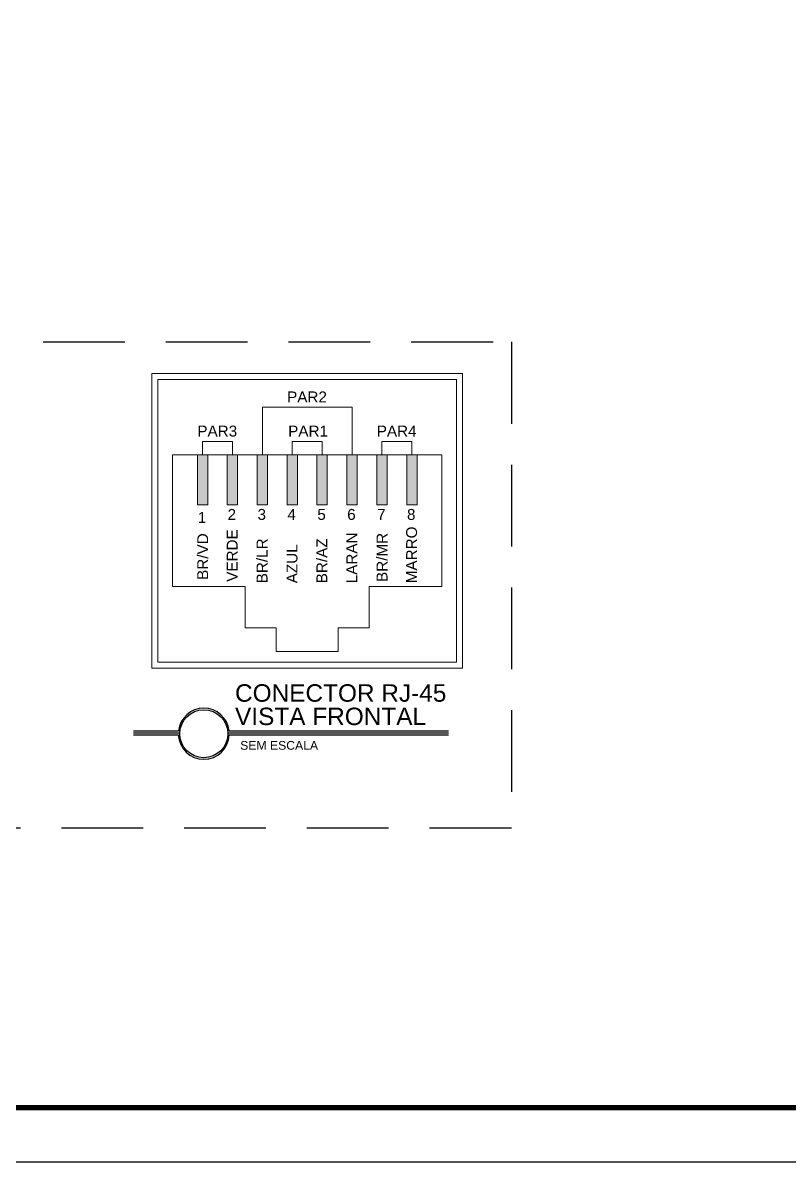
# Model space of a CAD drawing. Header units: millimetres. Extents: x 329 to 8779, y 382 to 3352.
# Drawn here: x 3423 to 4126, y 382 to 1427 of the extents above; entities that cross this region are included whole.
import ezdxf

# ---------------------------------------------------------------- set-up
doc = ezdxf.new("R2010")
doc.units = ezdxf.units.MM
doc.linetypes.add('HIDDEN', pattern=[0.375, 0.25, -0.125])
for name, color, linetype in [('ARQ', 8, 'Continuous'), ('LEGENDA', 7, 'Continuous'), ('TELECO', 6, 'Continuous')]:
    doc.layers.add(name, color=color, linetype=linetype)
doc.layers.add('TEXTO', color=7, linetype='Continuous', lineweight=20)
doc.styles.add('100', font='Arial.ttf', dxfattribs={"height": 12.5})
doc.styles.add('Arial', font='Arial.ttf')

# ---------------------------------------------------------------- blocks, each defined once
blk = doc.blocks.new('A1 sem aba')
at = {"layer": 'LEGENDA'}
blk.add_lwpolyline([(-169, 59.4), (0, 59.4), (0, 0), (-169, 0), (-169, 59.4)], close=True, dxfattribs=at)
at = {"layer": 'LEGENDA', "const_width": 0.1}
blk.add_lwpolyline([(-1, 58.4), (-1, 1), (-166.5, 1), (-166.5, 58.4)], close=True, dxfattribs=at)

msp = doc.modelspace()

# ---------------------------------------------------------------- hatches: boundary and pattern name
at = {"layer": 'TEXTO'}
h = msp.add_hatch(color=8, dxfattribs=at)
h.paths.add_polyline_path([(3592.766, 1030.54), (3583.278, 1030.54), (3583.278, 984.882), (3592.766, 984.882)])
h.paths.add_polyline_path([(3610.686, 984.882), (3620.173, 984.882), (3620.173, 1030.54), (3610.686, 1030.54)])
h.paths.add_polyline_path([(3638.094, 984.882), (3647.581, 984.882), (3647.581, 1030.54), (3638.094, 1030.54)])
h.paths.add_polyline_path([(3674.989, 1030.54), (3665.501, 1030.54), (3665.501, 984.882), (3674.989, 984.882)])
h.paths.add_polyline_path([(3702.396, 1030.54), (3692.909, 1030.54), (3692.909, 984.882), (3702.396, 984.882)])
h.paths.add_polyline_path([(3720.317, 984.882), (3729.804, 984.882), (3729.804, 1030.54), (3720.317, 1030.54)])
h.paths.add_polyline_path([(3757.212, 1030.54), (3747.724, 1030.54), (3747.724, 984.882), (3757.212, 984.882)])
h.paths.add_polyline_path([(3784.619, 1030.54), (3775.132, 1030.54), (3775.132, 984.882), (3784.619, 984.882)])

# ---------------------------------------------------------------- linework, layer by layer
at = {"layer": 'ARQ', "color": 8}
for p, q in [((3524.704, 777.57), (3565.943, 777.57)), ((3524.704, 775.703), (3567.211, 775.703)), ((3524.704, 773.836), (3565.828, 773.836)), ((3611.188, 775.703), (3813.485, 775.703)), ((3612.457, 777.57), (3813.485, 777.57)), ((3612.572, 773.836), (3813.485, 773.836))]:
    msp.add_line(p, q, dxfattribs=at)
msp.add_circle((3589.2, 774.984), 22, dxfattribs=at)
for start, end in [(6.343055, 173.656945), (182.81223, 357.18777)]:
    msp.add_arc((3589.2, 774.984), 23.4, start, end, dxfattribs=at)
at = {"layer": 'TELECO', "color": 6, "linetype": 'HIDDEN', "ltscale": 300}
msp.add_lwpolyline([(2991.787, 1134.106), (3871.121, 1134.106), (3871.121, 688.274), (2991.787, 688.274)], close=True, dxfattribs=at)
at = {"layer": 'TEXTO', "color": 8}
for p, q in [((3541.64, 1105.213), (3541.64, 835.184)), ((3826.259, 1105.213, -134.456), (3541.64, 1105.213, -134.456)), ((3826.259, 835.184), (3826.259, 1105.213)), ((3642.837, 1030.54), (3642.837, 1074.295)), ((3642.837, 1074.295, -1349.547), (3725.06, 1074.295, -1349.547)), ((3725.06, 1030.54), (3725.06, 1074.295)), ((3588.022, 1030.54), (3588.022, 1042.996)), ((3588.022, 1042.996), (3615.43, 1042.996)), ((3615.43, 1030.54), (3615.43, 1042.996)), ((3670.245, 1030.54), (3670.245, 1042.996)), ((3670.245, 1042.996), (3697.653, 1042.996)), ((3697.653, 1030.54), (3697.653, 1042.996)), ((3752.468, 1030.54), (3752.468, 1042.996)), ((3752.468, 1042.996), (3779.876, 1042.996)), ((3779.876, 1030.54), (3779.876, 1042.996)), ((3583.278, 1030.54), (3583.278, 984.882)), ((3583.278, 1030.54), (3592.766, 1030.54)), ((3583.278, 984.882), (3583.278, 1030.54)), ((3592.766, 1030.54), (3592.766, 984.882)), ((3610.686, 1030.54), (3620.173, 1030.54)), ((3610.686, 984.882), (3610.686, 1030.54)), ((3610.686, 1030.54), (3610.686, 984.882)), ((3620.173, 1030.54), (3620.173, 984.882)), ((3638.094, 1030.54), (3638.094, 984.882)), ((3638.094, 1030.54), (3647.581, 1030.54)), ((3638.094, 984.882), (3638.094, 1030.54)), ((3647.581, 1030.54), (3647.581, 984.882)), ((3665.501, 1030.54), (3674.989, 1030.54)), ((3665.501, 984.882), (3665.501, 1030.54)), ((3665.501, 1030.54), (3665.501, 984.882)), ((3674.989, 1030.54), (3674.989, 984.882)), ((3692.909, 1030.54), (3692.909, 984.882)), ((3692.909, 1030.54), (3702.396, 1030.54)), ((3692.909, 984.882), (3692.909, 1030.54)), ((3702.396, 1030.54), (3702.396, 984.882)), ((3720.317, 1030.54), (3720.317, 984.882)), ((3720.317, 1030.54), (3729.804, 1030.54)), ((3720.317, 984.882), (3720.317, 1030.54)), ((3729.804, 1030.54), (3729.804, 984.882)), ((3747.724, 1030.54), (3757.212, 1030.54)), ((3747.724, 984.882), (3747.724, 1030.54)), ((3747.724, 1030.54), (3747.724, 984.882)), ((3757.212, 1030.54), (3757.212, 984.882)), ((3775.132, 1030.54), (3784.619, 1030.54)), ((3775.132, 984.882), (3775.132, 1030.54)), ((3775.132, 1030.54), (3775.132, 984.882)), ((3784.619, 1030.54), (3784.619, 984.882)), ((3592.766, 984.882), (3583.278, 984.882)), ((3620.173, 984.882), (3610.686, 984.882)), ((3647.581, 984.882), (3638.094, 984.882)), ((3674.989, 984.882), (3665.501, 984.882)), ((3702.396, 984.882), (3692.909, 984.882)), ((3729.804, 984.882), (3720.317, 984.882)), ((3757.212, 984.882), (3747.724, 984.882)), ((3784.619, 984.882), (3775.132, 984.882)), ((3541.64, 835.184), (3826.259, 835.184))]:
    msp.add_line(p, q, dxfattribs=at)
at = {"layer": 'TEXTO', "color": 4}
for p, q in [((3547.187, 1099.666), (3547.187, 840.732)), ((3820.712, 1099.666, -134.456), (3547.187, 1099.666, -134.456)), ((3820.712, 840.732), (3820.712, 1099.666)), ((3547.187, 840.732), (3820.712, 840.732))]:
    msp.add_line(p, q, dxfattribs=at)
at = {"layer": 'TEXTO', "color": 1}
for p, q in [((3560.614, 910.085), (3560.614, 1030.54)), ((3560.614, 1030.54), (3807.285, 1030.54)), ((3807.285, 910.085), (3807.285, 1030.54)), ((3560.614, 910.085), (3627.025, 910.085)), ((3627.025, 872.136), (3627.025, 910.085)), ((3740.873, 910.085), (3807.285, 910.085)), ((3740.873, 872.136), (3740.873, 910.085)), ((3627.025, 872.136), (3655.487, 872.136)), ((3655.487, 850.315), (3655.487, 872.136)), ((3712.411, 872.136), (3740.873, 872.136)), ((3712.411, 850.315), (3712.411, 872.136)), ((3655.487, 850.315), (3712.411, 850.315))]:
    msp.add_line(p, q, dxfattribs=at)

# ---------------------------------------------------------------- block references
at = {"layer": 'LEGENDA', "xscale": 49.99999999947613, "yscale": 49.99999999947613, "zscale": 49.99999999947613}
msp.add_blockref('A1 sem aba', (8778.869, 382.199), dxfattribs=at)

# ---------------------------------------------------------------- texts
at = {"layer": 'ARQ', "color": 8, "style": 'Arial'}
for s, height, p in [('CONECTOR RJ-45 ', 16, (3617.806, 804.317)), ('VISTA FRONTAL ', 16, (3617.806, 782.894)), ('SEM ESCALA ', 8, (3622.512, 760.303))]:
    msp.add_text(s, height=height, dxfattribs=at).set_placement(p)
at = {"layer": 'TEXTO', "color": 8, "style": '100'}
for s, height, p in [('PAR2', 10.0062, (3665.513, 1078.716)), ('PAR3', 10.0062, (3583.263, 1047.416, 1349.547)), ('PAR1', 10.0062, (3666.516, 1047.416, 1349.547)), ('PAR4', 10.0062, (3747.709, 1047.416, 1349.547)), ('1', 10.006, (3583.59, 968.149)), ('2', 10.006, (3610.997, 971.011)), ('3', 10.006, (3638.405, 971.011)), ('4', 10.006, (3665.813, 971.011)), ('5', 10.006, (3693.22, 971.011)), ('6', 10.006, (3720.628, 971.011)), ('7', 10.006, (3748.036, 971.011)), ('8', 10.006, (3775.443, 971.011))]:
    msp.add_text(s, height=height, dxfattribs=at).set_placement(p)
for s, p in [('VERDE', (3620.189, 914.256)), ('MARRO', (3784.635, 912.892)), ('BR/VD', (3593.172, 916.009)), ('BR/LR', (3647.597, 912.892)), ('BR/AZ', (3702.412, 912.892)), ('LARAN', (3729.82, 912.892)), ('BR/MR', (3757.59, 914.097)), ('AZUL', (3675.005, 912.892))]:
    msp.add_text(s, height=10.0062, rotation=90, dxfattribs=at).set_placement(p)

doc.saveas('drawing.dxf')
